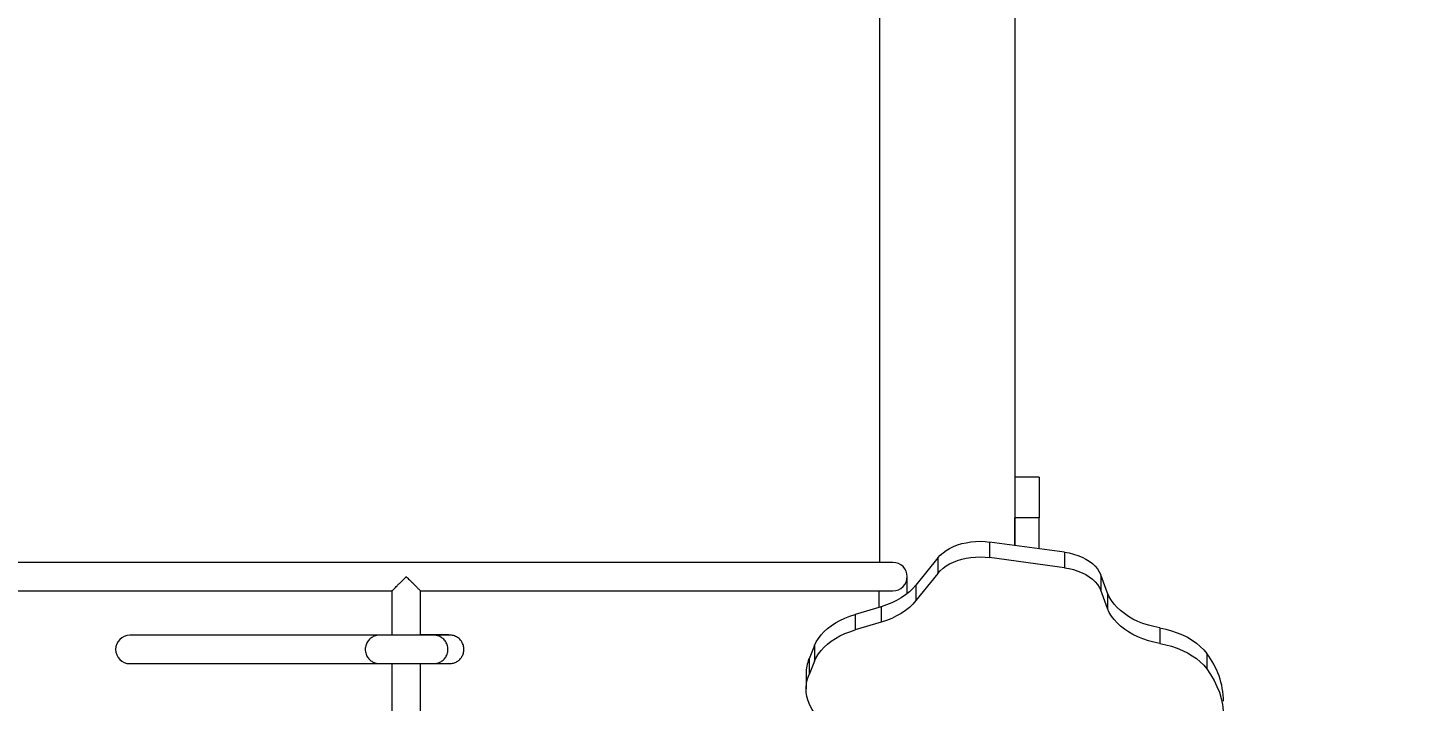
# Model space of a CAD drawing. Header units: millimetres. Extents: x -8422 to 28150, y -6982 to 5510.
# Drawn here: x 19471 to 20498, y 1593 to 2092 of the extents above; entities that cross this region are included whole.
import ezdxf

# ---------------------------------------------------------------- set-up
doc = ezdxf.new("R2010")
doc.units = ezdxf.units.MM
for name, color, linetype in [('DIKOM_ОБЪЕКТ', 7, 'Continuous'), ('DIKOM_РАЗМЕР_ЗОНА', 7, 'Continuous'), ('DIKOM_РАЗМЕР_ОБЪЕКТА', 7, 'Continuous')]:
    doc.layers.add(name, color=color, linetype=linetype)
doc.styles.add('style1', font='arial.ttf', dxfattribs={"width": 0.8})
doc.dimstyles.new('1-50', dxfattribs={"dimtxt": 300, "dimasz": 200, "dimexe": 100, "dimexo": 0, "dimgap": 100, "dimtad": 1, "dimdec": 0, "dimtxsty": 'style1', "dimcen": 0, "dimclrd": 7, "dimclre": 7, "dimadec": 1, "dimazin": 2, "dimtfac": 1, "dimtdec": 0, "dimtmove": 1, "dimatfit": 3, "dimfxl": 0, "dimlwd": 25, "dimlwe": 18, "dimarcsym": 0})

# ---------------------------------------------------------------- blocks, each defined once
blk = doc.blocks.new('*D15')
at = {"layer": 'Defpoints', "color": 0, "transparency": 16777216}
for p in [(19380.3, 3651.5), (27070.1, 3651.5), (15204.4, -3115.2)]:
    blk.add_point(p, dxfattribs=at)
at = {"layer": 'DIKOM_РАЗМЕР_ОБЪЕКТА', "color": 7, "lineweight": 18, "transparency": 16777216}
for p, q in [((19380.3, 3651.5), (27170.1, 3651.5)), ((15204.4, -3115.2), (27170.1, -3115.2))]:
    blk.add_line(p, q, dxfattribs=at)
at = {"layer": 'DIKOM_РАЗМЕР_ОБЪЕКТА', "color": 7, "lineweight": 25, "transparency": 16777216}
blk.add_line((27070.1, -2915.2), (27070.1, 3451.5), dxfattribs=at)
at = {"layer": 'DIKOM_РАЗМЕР_ОБЪЕКТА', "color": 7, "transparency": 16777216}
for points in [[(27036.8, 3451.5), (27103.5, 3451.5), (27070.1, 3651.5)], [(27036.8, -2915.2), (27103.5, -2915.2), (27070.1, -3115.2)]]:
    blk.add_solid(points, dxfattribs=at)
at = {"layer": 'DIKOM_РАЗМЕР_ОБЪЕКТА', "color": 0, "transparency": 16777216, "insert": (26817, -135.2), "char_height": 300, "attachment_point": 5, "rotation": 90, "style": 'style1'}
blk.add_mtext('6750', dxfattribs=at)
blk = doc.blocks.new('*D14')
at = {"layer": 'Defpoints', "color": 0, "transparency": 16777216}
for p in [(20684.7, 5148.6), (28049.7, 5148.6), (14575.8, -5055.5)]:
    blk.add_point(p, dxfattribs=at)
at = {"layer": 'DIKOM_РАЗМЕР_ЗОНА', "color": 7, "lineweight": 18, "transparency": 16777216}
for p, q in [((20684.7, 5148.6), (28149.7, 5148.6)), ((14575.8, -5055.5), (28149.7, -5055.5))]:
    blk.add_line(p, q, dxfattribs=at)
at = {"layer": 'DIKOM_РАЗМЕР_ЗОНА', "color": 7, "lineweight": 25, "transparency": 16777216}
blk.add_line((28049.7, -4855.5), (28049.7, 4948.6), dxfattribs=at)
at = {"layer": 'DIKOM_РАЗМЕР_ЗОНА', "color": 7, "transparency": 16777216}
for points in [[(28016.4, 4948.6), (28083, 4948.6), (28049.7, 5148.6)], [(28016.4, -4855.5), (28083, -4855.5), (28049.7, -5055.5)]]:
    blk.add_solid(points, dxfattribs=at)
at = {"layer": 'DIKOM_РАЗМЕР_ЗОНА', "color": 0, "transparency": 16777216, "insert": (27796.5, -63.6), "char_height": 300, "attachment_point": 5, "rotation": 90, "style": 'style1'}
blk.add_mtext('10200', dxfattribs=at)
blk = doc.blocks.new('*D13')
at = {"layer": 'Defpoints', "color": 0, "transparency": 16777216}
for p in [(10490, 1785.1), (25983.1, 460.5), (10490, -6882.5)]:
    blk.add_point(p, dxfattribs=at)
at = {"layer": 'DIKOM_РАЗМЕР_ЗОНА', "color": 7, "lineweight": 18, "transparency": 16777216}
for p, q in [((10490, 1785.1), (10490, -6982.5)), ((25983.1, 460.5), (25983.1, -6982.5))]:
    blk.add_line(p, q, dxfattribs=at)
at = {"layer": 'DIKOM_РАЗМЕР_ЗОНА', "color": 7, "lineweight": 25, "transparency": 16777216}
blk.add_line((25783.1, -6882.5), (10690, -6882.5), dxfattribs=at)
at = {"layer": 'DIKOM_РАЗМЕР_ЗОНА', "color": 7, "transparency": 16777216}
for points in [[(10690, -6849.2), (10690, -6915.8), (10490, -6882.5)], [(25783.1, -6849.2), (25783.1, -6915.8), (25983.1, -6882.5)]]:
    blk.add_solid(points, dxfattribs=at)
at = {"layer": 'DIKOM_РАЗМЕР_ЗОНА', "color": 0, "transparency": 16777216, "insert": (18236.5, -6629.3), "char_height": 300, "attachment_point": 5, "style": 'style1'}
blk.add_mtext('15500', dxfattribs=at)

msp = doc.modelspace()

# ---------------------------------------------------------------- linework, layer by layer
at = {"layer": 'DIKOM_ОБЪЕКТ', "color": 7, "linetype": 'Continuous', "lineweight": 15}
for p, q in [((20200.4, 3467.3), (20200.4, 1708.6)), ((20100.4, 3426.5), (20100.4, 1696)), ((20218.4, 1759), (20200.4, 1759)), ((20218.4, 1759), (20218.4, 1729)), ((20218.4, 1729), (20200.4, 1729)), ((20200.4, 1708.6), (20200.4, 1729)), ((20218.4, 1706.1), (20218.4, 1729)), ((20181.9, 1711.1), (20181.9, 1699.6)), ((20237.2, 1703.6), (20181.9, 1711.1)), ((20110.4, 1696), (19437.6, 1696)), ((20143.5, 1699.4), (20127.4, 1679.2)), ((20143.5, 1699.4), (20143.5, 1687.9)), ((20237.2, 1692.1), (20181.9, 1699.6)), ((20237.2, 1703.6), (20237.2, 1692.1)), ((20120.9, 1672.9), (20120.9, 1685.5)), ((20143.5, 1687.9), (20127.4, 1667.7)), ((20264, 1686.9), (20264, 1675.4)), ((20269.1, 1673.3), (20264, 1686.9)), ((19432.5, 1675), (19740, 1675)), ((19739.9, 1675), (19739.9, 1642.2)), ((19760.9, 1675), (20110.4, 1675)), ((19760.9, 1642.2), (19760.9, 1675)), ((20099.9, 1675), (20099.9, 1662.8)), ((20127.4, 1679.2), (20127.4, 1667.7)), ((20269.1, 1661.8), (20264, 1675.4)), ((20269.1, 1673.3), (20269.1, 1661.8)), ((20101.6, 1663.2), (20082.4, 1657.5)), ((20082.4, 1657.5), (20082.4, 1646)), ((20101.6, 1663.2), (20101.6, 1651.8)), ((20101.6, 1651.8), (20082.4, 1646)), ((20307.7, 1647.6), (20307.7, 1636.1)), ((20052.3, 1634.5), (20048.3, 1624.6)), ((20052.3, 1634.5), (20052.3, 1623)), ((20048.3, 1624.6), (20048.3, 1613.1)), ((20342.5, 1628.7), (20342.5, 1617.2)), ((19739.9, 1621.1), (19739.9, 1575.5)), ((19760.9, 1575.5), (19760.9, 1621.1)), ((20046.1, 1613.9), (20046.1, 1602.4)), ((20052.3, 1623), (20048.3, 1613.1))]:
    msp.add_line(p, q, dxfattribs=at)
at = {"layer": 'DIKOM_ОБЪЕКТ', "color": 7, "linetype": 'Continuous', "lineweight": 15, "flags": 128}
for points in [[(20143.5, 1699.4), (20145.3, 1701.3), (20147.4, 1703.2), (20149.7, 1704.8), (20152.3, 1706.4), (20155.1, 1707.7), (20158.1, 1708.9), (20161.3, 1709.9), (20164.6, 1710.6), (20168, 1711.2), (20171.5, 1711.5), (20175, 1711.6), (20178.5, 1711.5), (20181.9, 1711.1)], [(20143.5, 1687.9), (20145.3, 1689.8), (20147.4, 1691.7), (20149.7, 1693.4), (20152.3, 1694.9), (20155.1, 1696.2), (20158.1, 1697.4), (20161.3, 1698.4), (20164.6, 1699.1), (20168, 1699.7), (20171.5, 1700), (20175, 1700.1), (20178.5, 1700), (20181.9, 1699.6)], [(20237.2, 1703.6), (20240.7, 1703), (20244, 1702.1), (20247.2, 1701.1), (20250.2, 1699.9), (20253.1, 1698.5), (20255.6, 1696.9), (20257.9, 1695.1), (20259.9, 1693.2), (20261.6, 1691.2), (20263, 1689.1), (20264, 1686.9)], [(20237.2, 1692.1), (20240.7, 1691.5), (20244, 1690.7), (20247.2, 1689.6), (20250.2, 1688.4), (20253.1, 1687), (20255.6, 1685.4), (20257.9, 1683.6), (20259.9, 1681.7), (20261.6, 1679.7), (20263, 1677.6), (20264, 1675.4)], [(20127.4, 1679.2), (20125.1, 1676.6), (20122.6, 1674.2), (20119.7, 1671.9), (20116.5, 1669.8), (20113.1, 1667.9), (20109.5, 1666.1), (20105.6, 1664.6), (20101.6, 1663.2)], [(20127.4, 1667.7), (20125.1, 1665.1), (20122.6, 1662.7), (20119.7, 1660.4), (20116.5, 1658.3), (20113.1, 1656.4), (20109.5, 1654.6), (20105.6, 1653.1), (20101.6, 1651.8)], [(20307.7, 1647.6), (20303.4, 1648.5), (20299.3, 1649.6), (20295.3, 1650.9), (20291.5, 1652.4), (20287.9, 1654.1), (20284.6, 1656), (20281.5, 1658.1), (20278.6, 1660.3), (20276.1, 1662.7), (20273.9, 1665.2), (20271.9, 1667.8), (20270.4, 1670.5), (20269.1, 1673.3)], [(20052.3, 1634.5), (20053.6, 1637.2), (20055.2, 1639.8), (20057.2, 1642.3), (20059.4, 1644.8), (20062, 1647.1), (20064.8, 1649.2), (20067.9, 1651.2), (20071.2, 1653.1), (20074.7, 1654.8), (20078.5, 1656.2), (20082.4, 1657.5)], [(20307.7, 1636.1), (20303.4, 1637), (20299.3, 1638.1), (20295.3, 1639.4), (20291.5, 1640.9), (20287.9, 1642.7), (20284.6, 1644.6), (20281.5, 1646.6), (20278.6, 1648.8), (20276.1, 1651.2), (20273.9, 1653.7), (20271.9, 1656.3), (20270.4, 1659), (20269.1, 1661.8)], [(20052.3, 1623), (20053.6, 1625.7), (20055.2, 1628.3), (20057.2, 1630.8), (20059.4, 1633.3), (20062, 1635.6), (20064.8, 1637.7), (20067.9, 1639.7), (20071.2, 1641.6), (20074.7, 1643.3), (20078.5, 1644.7), (20082.4, 1646)], [(20307.7, 1647.6), (20312.1, 1646.6), (20316.4, 1645.5), (20320.6, 1644), (20324.5, 1642.4), (20328.2, 1640.6), (20331.7, 1638.5), (20334.9, 1636.3), (20337.7, 1633.9), (20340.3, 1631.4), (20342.5, 1628.7)], [(19770.7, 1642.2), (19770.5, 1642.2), (19769.9, 1642.2), (19769, 1642.2), (19767.8, 1642.2), (19766.2, 1642.2), (19764.3, 1642.2), (19762.2, 1642.2), (19759.9, 1642.2), (19757.4, 1642.2), (19754.8, 1642.2), (19752, 1642.2), (19749.3, 1642.2), (19746.6, 1642.2), (19744, 1642.2), (19741.5, 1642.2), (19739.1, 1642.2), (19737, 1642.2), (19735.2, 1642.2), (19733.6, 1642.2), (19732.3, 1642.2), (19731.4, 1642.2), (19730.9, 1642.2), (19730.7, 1642.2)], [(19739.9, 1642.2), (19739.9, 1642.2), (19737.6, 1642.2), (19735.6, 1642.2), (19733.9, 1642.2), (19732.5, 1642.2), (19731.5, 1642.2), (19730.9, 1642.2), (19730.7, 1642.2)], [(19770.7, 1642.2), (19770.5, 1642.2), (19769.9, 1642.2), (19769, 1642.2), (19767.7, 1642.2), (19766.1, 1642.2), (19764.2, 1642.2), (19762.1, 1642.2), (19760.9, 1642.2)], [(20307.7, 1636.1), (20312.1, 1635.1), (20316.4, 1634), (20320.6, 1632.5), (20324.5, 1630.9), (20328.2, 1629.1), (20331.7, 1627), (20334.9, 1624.8), (20337.7, 1622.4), (20340.3, 1619.9), (20342.5, 1617.2)], [(19730.7, 1621.1), (19730.9, 1621.1), (19731.4, 1621.1), (19732.4, 1621.1), (19733.6, 1621.1), (19735.2, 1621.1), (19737.1, 1621.1), (19739.2, 1621.1), (19741.5, 1621.1), (19744, 1621.1), (19746.6, 1621.1), (19749.3, 1621.1), (19752.1, 1621.1), (19754.8, 1621.1), (19757.4, 1621.1), (19759.9, 1621.1), (19762.2, 1621.1), (19764.4, 1621.1), (19766.2, 1621.1), (19767.8, 1621.1), (19769, 1621.1), (19770, 1621.1), (19770.5, 1621.1), (19770.7, 1621.1)], [(20342.5, 1617.2), (20345.3, 1613), (20347.9, 1608.7), (20350, 1604.3), (20351.8, 1599.9), (20353.1, 1595.4), (20354.1, 1590.8), (20354.7, 1586.2), (20354.9, 1581.7), (20354.6, 1577.1), (20354, 1572.5), (20353, 1567.9), (20351.6, 1563.4), (20349.9, 1559), (20347.7, 1554.6)], [(20057.8, 1578.4), (20055, 1581.2), (20052.6, 1584.1), (20050.6, 1587.1), (20048.9, 1590.3), (20047.6, 1593.5), (20046.7, 1596.7), (20046.2, 1600), (20046.1, 1603.3), (20046.4, 1606.6), (20047.1, 1609.9), (20048.3, 1613.1)]]:
    msp.add_lwpolyline(points, dxfattribs=at)
at = {"layer": 'DIKOM_ОБЪЕКТ', "color": 7, "linetype": 'Continuous', "lineweight": 15}
for centre, radius, start, end in [((20110.4, 1685.5), 10.5, 0, 90), ((20110.4, 1685.5), 10.5, 270, 0), ((19546, 1631.6), 10.5, 90.1756, 269.719), ((20074.2, 1613.8), 28.1, 157.4816, 179.8476), ((20295.4, 1592.3), 59.5, 0.9363, 37.6887)]:
    msp.add_arc(centre, radius, start, end, dxfattribs=at)
for points, knots in [([(19740, 1675), (19740, 1675), (19739.9, 1674.9), (19740.4, 1675.4), (19741.3, 1676.4), (19742.4, 1677.5), (19743.8, 1678.9), (19745.4, 1680.5), (19747.7, 1682.7), (19749.4, 1684.4), (19750.4, 1685.4), (19750.4, 1685.5)], [0, 0, 0, 0, 0.035894, 0.162011, 0.294922, 0.396537, 0.501039, 0.640345, 0.783595, 0.998959, 1, 1, 1, 1]), ([(19750.4, 1685.5), (19750.4, 1685.4), (19751.2, 1684.7), (19752.8, 1683.1), (19755, 1681), (19756.8, 1679.2), (19758.4, 1677.5), (19759.9, 1676), (19760.8, 1675.1), (19760.8, 1675.1), (19760.8, 1675)], [0, 0, 0, 0, 0.001041, 0.167963, 0.339764, 0.459775, 0.58262, 0.761515, 0.903718, 1, 1, 1, 1]), ([(19739.9, 1642.2), (19737.8, 1642.2), (19732.8, 1642.2), (19720.7, 1642.2), (19703.2, 1642.2), (19680.8, 1642.2), (19661.3, 1642.2), (19645.3, 1642.2), (19632.8, 1642.2), (19620.5, 1642.2), (19608.6, 1642.2), (19597.4, 1642.2), (19587, 1642.2), (19579.6, 1642.2), (19574.5, 1642.2), (19571.2, 1642.2), (19568.4, 1642.2), (19566.4, 1642.2), (19565, 1642.2), (19564.1, 1642.2), (19563.3, 1642.2), (19562.5, 1642.2), (19561.7, 1642.2), (19560.9, 1642.2), (19560, 1642.2), (19559.1, 1642.2), (19558.1, 1642.2), (19557, 1642.2), (19555.9, 1642.2), (19554.8, 1642.2), (19553.7, 1642.2), (19552.6, 1642.2), (19551.6, 1642.2), (19550.6, 1642.2), (19549.7, 1642.2), (19548.7, 1642.2), (19547.8, 1642.2), (19546.9, 1642.2), (19546.3, 1642.2), (19545.9, 1642.2)], [0, 0, 0, 0, 0.028662, 0.064874, 0.151024, 0.237111, 0.323199, 0.370167, 0.417159, 0.464168, 0.51118, 0.558188, 0.605181, 0.652159, 0.672398, 0.692195, 0.711354, 0.729876, 0.736979, 0.743984, 0.750891, 0.7577, 0.764468, 0.771827, 0.779953, 0.788848, 0.799954, 0.812065, 0.825181, 0.839302, 0.85443, 0.870565, 0.887707, 0.904306, 0.921752, 0.940045, 0.959184, 0.979169, 1, 1, 1, 1]), ([(19730.7, 1642.2), (19730, 1642.1), (19728.7, 1642.1), (19726.5, 1641.4), (19724.2, 1640.1), (19722, 1638), (19720.5, 1635), (19719.9, 1631.6), (19720.5, 1628.2), (19722, 1625.3), (19724.2, 1623.2), (19726.5, 1621.8), (19728.7, 1621.2), (19730.1, 1621.1), (19730.7, 1621.1), (19730.7, 1621.1)], [0, 0, 0, 0, 0.057904, 0.125991, 0.205171, 0.295493, 0.394955, 0.499693, 0.604431, 0.703893, 0.794214, 0.873535, 0.941721, 0.999691, 1, 1, 1, 1]), ([(19782.5, 1642.2), (19782.5, 1642.2), (19782.5, 1642.3), (19781.9, 1642.3), (19781.1, 1642.3), (19780, 1642.3), (19778.7, 1642.3), (19777.3, 1642.3), (19775.9, 1642.3), (19774.4, 1642.3), (19772.9, 1642.3), (19771.4, 1642.3), (19770, 1642.3), (19768.5, 1642.3), (19767, 1642.3), (19765.4, 1642.3), (19763.8, 1642.3), (19762.3, 1642.3), (19761.3, 1642.3), (19760.9, 1642.3)], [0, 0, 0, 0, 0.090532, 0.178675, 0.262215, 0.341166, 0.415535, 0.485321, 0.546923, 0.604449, 0.657895, 0.707258, 0.752534, 0.798235, 0.840821, 0.883622, 0.926688, 0.97002, 1, 1, 1, 1]), ([(19782.4, 1642.2), (19782.4, 1642.2), (19782.3, 1642.2), (19781.5, 1642.2), (19780.3, 1642.2), (19778.7, 1642.2), (19776.5, 1642.2), (19774, 1642.2), (19771.1, 1642.2), (19767.9, 1642.2), (19764.5, 1642.2), (19762.1, 1642.2), (19760.9, 1642.2)], [0, 0, 0, 0, 0.088167, 0.179619, 0.274374, 0.372448, 0.473852, 0.578594, 0.680409, 0.785187, 0.89292, 1, 1, 1, 1]), ([(19770.7, 1621.1), (19770.7, 1621.1), (19771.3, 1621.1), (19772.7, 1621.2), (19774.9, 1621.9), (19777.2, 1623.2), (19779.4, 1625.3), (19780.9, 1628.2), (19781.5, 1631.7), (19780.9, 1635.1), (19779.3, 1638), (19777.2, 1640.1), (19774.9, 1641.4), (19772.7, 1642.1), (19771.3, 1642.2), (19770.7, 1642.2)], [0, 0, 0, 0, 0.000309, 0.058279, 0.126465, 0.205787, 0.296107, 0.395569, 0.500306, 0.605045, 0.704508, 0.794829, 0.874009, 0.942096, 1, 1, 1, 1]), ([(19782.5, 1621.2), (19783.5, 1621.2), (19785.3, 1621.4), (19787.9, 1622.5), (19789.9, 1624), (19791.4, 1625.9), (19792.6, 1628.1), (19793.2, 1631), (19793, 1633.9), (19792, 1636.5), (19790.5, 1638.8), (19788.3, 1640.7), (19785.6, 1642), (19783.5, 1642.2), (19782.5, 1642.2)], [0, 0, 0, 0, 0.09252, 0.181841, 0.258802, 0.315132, 0.396437, 0.486131, 0.570962, 0.657736, 0.728998, 0.816022, 0.909527, 1, 1, 1, 1]), ([(19545.9, 1621.1), (19546.2, 1621.1), (19546.9, 1621.1), (19547.8, 1621.1), (19548.7, 1621.1), (19549.6, 1621.1), (19550.5, 1621.1), (19551.4, 1621.1), (19552.3, 1621.1), (19553.1, 1621.1), (19553.9, 1621.1), (19554.8, 1621.1), (19555.6, 1621.1), (19556.4, 1621.1), (19557.2, 1621.1), (19558.1, 1621.1), (19559, 1621.1), (19560, 1621.1), (19561, 1621.1), (19562, 1621.1), (19564.2, 1621.1), (19567.7, 1621.1), (19573.1, 1621.1), (19579.5, 1621.1), (19587.7, 1621.1), (19598, 1621.1), (19610.4, 1621.1), (19623.6, 1621.1), (19637.2, 1621.1), (19652.3, 1621.1), (19668.6, 1621.1), (19686, 1621.1), (19703, 1621.1), (19717.8, 1621.1), (19726.4, 1621.1), (19729.8, 1621.1)], [0, 0, 0, 0, 0.021836, 0.042591, 0.062264, 0.080855, 0.098364, 0.11479, 0.129287, 0.142822, 0.155397, 0.16701, 0.177663, 0.18842, 0.198418, 0.20846, 0.218563, 0.228728, 0.238954, 0.249241, 0.259589, 0.297049, 0.334833, 0.372621, 0.410421, 0.464438, 0.518468, 0.572507, 0.626536, 0.680536, 0.749238, 0.817925, 0.886623, 0.955353, 1, 1, 1, 1]), ([(19770.7, 1621.1), (19771.2, 1621.1), (19772.8, 1621.1), (19775.1, 1621.1), (19777.5, 1621.1), (19779.6, 1621.1), (19781.2, 1621.1), (19782.3, 1621.2), (19782.5, 1621.2), (19782.5, 1621.2)], [0, 0, 0, 0, 0.076039, 0.227078, 0.373642, 0.524221, 0.678805, 0.837393, 1, 1, 1, 1])]:
    msp.add_open_spline(points, degree=3, knots=knots, dxfattribs=at)

# ---------------------------------------------------------------- dimensions: what is measured, and where the dimension line sits
at = {"layer": 'DIKOM_РАЗМЕР_ЗОНА'}
dim = msp.add_linear_dim(base=(28049.7, 5148.6), p1=(14575.8, -5055.5), p2=(20684.7, 5148.6), angle=270, text='10200', dimstyle='1-50', override={"dimscale": 1, "dimtix": 0, "dimtofl": 1, "dimtmove": 1, "dimatfit": 3}, dxfattribs=at)
dim.commit()
dim.dimension.update_dxf_attribs({"geometry": '*D14', "text_midpoint": (28049.7, -63.6), "dimtype": 160})
dim = msp.add_linear_dim(base=(10490, -6882.5), p1=(25983.1, 460.5), p2=(10490, 1785.1), angle=180, text='15500', dimstyle='1-50', dxfattribs=at)
dim.commit()
dim.dimension.update_dxf_attribs({"geometry": '*D13', "text_midpoint": (18236.5, -6882.5), "dimtype": 160})
at = {"layer": 'DIKOM_РАЗМЕР_ОБЪЕКТА'}
dim = msp.add_linear_dim(base=(27070.1, 3651.5), p1=(15204.4, -3115.2), p2=(19380.3, 3651.5), angle=270, text='6750', dimstyle='1-50', override={"dimscale": 1, "dimtix": 0, "dimtofl": 1, "dimtmove": 1, "dimatfit": 3}, dxfattribs=at)
dim.commit()
dim.dimension.update_dxf_attribs({"geometry": '*D15', "text_midpoint": (27070.1, -135.2), "dimtype": 160})

doc.saveas('drawing.dxf')
